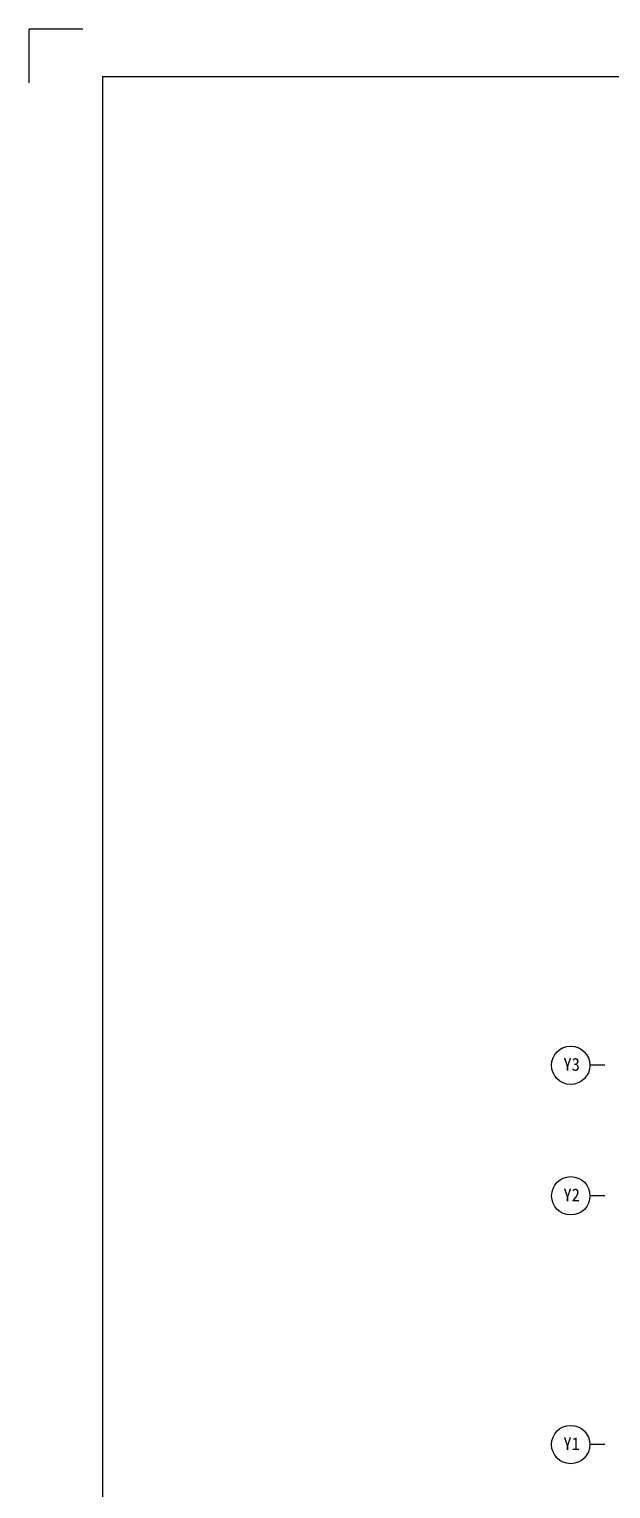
# Model space of a CAD drawing. Header units: millimetres. Extents: x 16332047 to 33387680, y -14835522 to -7015081.
# Drawn here: x 17093829 to 17117219, y -7495901 to -7437214 of the extents above; entities that cross this region are included whole.
import ezdxf
from ezdxf.enums import TextEntityAlignment as Align

# ---------------------------------------------------------------- set-up
doc = ezdxf.new("R2010")
doc.units = ezdxf.units.MM
doc.header["$LTSCALE"] = 300
doc.header["$MEASUREMENT"] = 0
doc.layers.add('3', color=3, linetype='CONTINUOUS')
doc.layers.add('arch', color=255, linetype='CONTINUOUS', lineweight=25)
doc.styles.add('돋움체', font='')
doc.styles.get('돋움체').set_extended_font_data('DotumChe')

msp = doc.modelspace()

# ---------------------------------------------------------------- linework, layer by layer
at = {"layer": '3', "color": 0, "linetype": 'Continuous'}
for p, q in [((17093829, -7439368), (17093829, -7437214)), ((17093829, -7439368), (17093829, -7437214)), ((17093829, -7439368), (17093829, -7437214)), ((17093829, -7439368), (17093829, -7437214)), ((17095983, -7437214), (17093829, -7437214)), ((17093829, -7439368), (17093829, -7437214)), ((17096778, -7439115), (17096778, -7519436)), ((17096778, -7439115), (17200609, -7439115))]:
    msp.add_line(p, q, dxfattribs=at)
at = {"layer": 'arch'}
for p, q in [((17116976, -7478871), (17116376, -7478871)), ((17116976, -7484121), (17116376, -7484121)), ((17116976, -7494121), (17116376, -7494121))]:
    msp.add_line(p, q, dxfattribs=at)
for centre in [(17115605, -7478871), (17115609, -7484121), (17115605, -7494121)]:
    msp.add_circle(centre, 771, dxfattribs=at)

# ---------------------------------------------------------------- texts
at = {"layer": 'arch', "style": '돋움체'}
for s, p in [('Y3', (17115644, -7478835)), ('Y2', (17115644, -7484085)), ('Y1', (17115644, -7494085))]:
    msp.add_text(s, height=514.3, dxfattribs=at).set_placement(p, align=Align.MIDDLE_CENTER)

doc.saveas('drawing.dxf')
